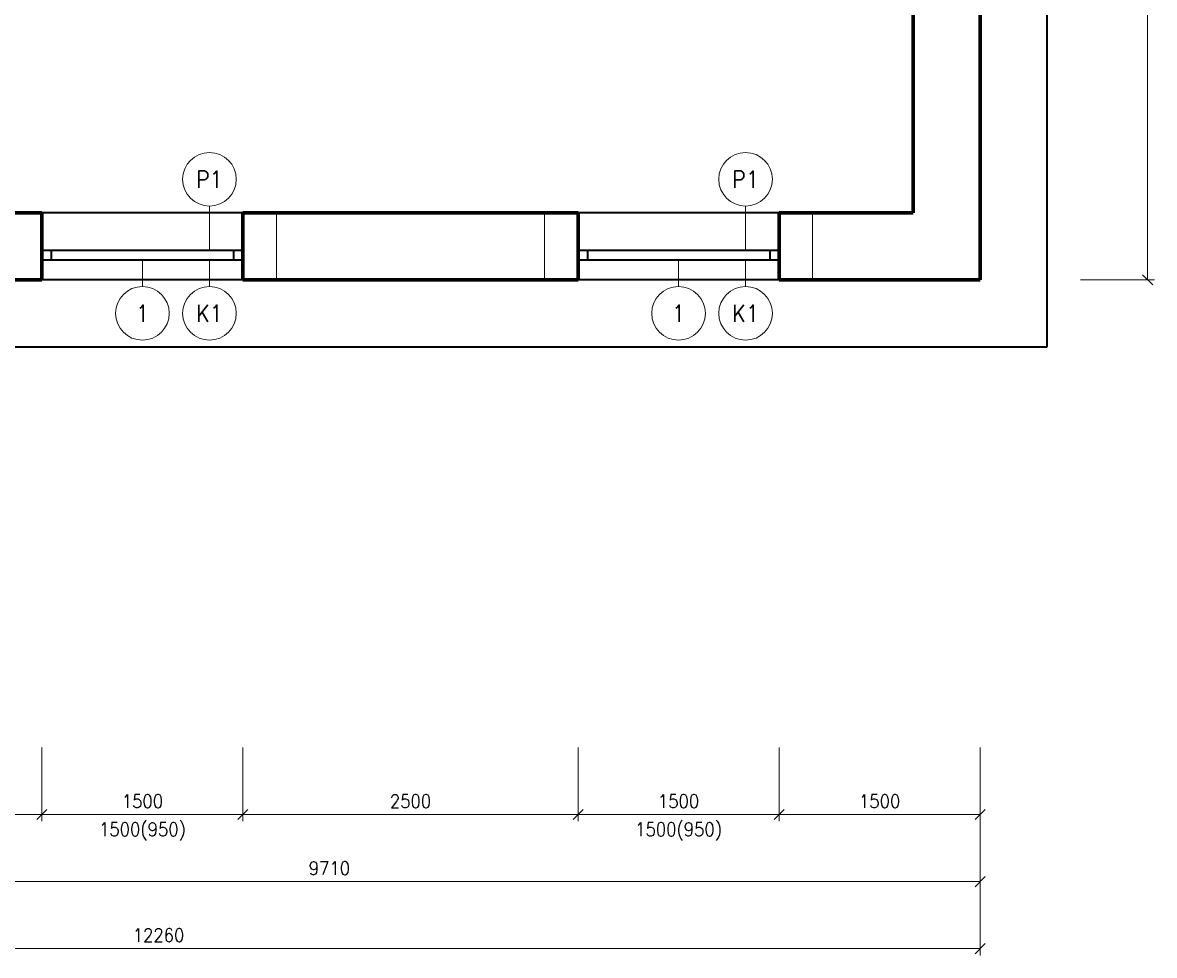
# Model space of a CAD drawing. Header units: inches. Extents: x 9237 to 46843, y 639 to 18394.
# Drawn here: x 16269 to 24713, y 639 to 7597 of the extents above; entities that cross this region are included whole.
import ezdxf

# ---------------------------------------------------------------- set-up
doc = ezdxf.new("R2010")
doc.units = ezdxf.units.IN
doc.header["$LTSCALE"] = 0.25
doc.header["$MEASUREMENT"] = 0
doc.linetypes.add('ACAD_ISO05W100', pattern=[33, 24, -3, 0, -3, 0, -3])
for name, color, linetype, lineweight in [('0.18', 51, 'Continuous', 18), ('0.25', 255, 'Continuous', 25), ('0.35', 6, 'Continuous', 35), ('0.7', 30, 'Continuous', 70)]:
    doc.layers.add(name, color=color, linetype=linetype, lineweight=lineweight)
doc.styles.add('MyTextStyle', font='romans.shx', dxfattribs={"width": 0.9})
doc.dimstyles.new('Standard SK ext', dxfattribs={"dimtxt": 100, "dimasz": 75, "dimexe": 50, "dimexo": 0, "dimgap": 50, "dimtad": 1, "dimdec": 0, "dimrnd": 5, "dimzin": 0, "dimdsep": 46, "dimtxsty": 'MyTextStyle', "dimblk": 'OBLIQUE', "dimcen": 0, "dimclrd": 51, "dimclre": 51, "dimadec": 0, "dimazin": 0, "dimtfac": 1, "dimtdec": 0, "dimtofl": 0, "dimtmove": 0, "dimatfit": 2, "dimfxl": 500, "dimfxlon": 1, "dimtolj": 1, "dimtzin": 0, "dimlwd": 18, "dimlwe": 18, "dimarcsym": 0})
doc.dimstyles.new('Standard SK int', dxfattribs={"dimtxt": 100, "dimasz": 75, "dimexe": 50, "dimexo": 0, "dimgap": 50, "dimtad": 1, "dimdec": 0, "dimrnd": 5, "dimzin": 0, "dimtxsty": 'MyTextStyle', "dimblk": 'OBLIQUE', "dimcen": 0, "dimclrd": 51, "dimclre": 51, "dimadec": 0, "dimazin": 1, "dimtm": 1e-09, "dimtfac": 1, "dimtdec": 0, "dimtofl": 0, "dimtmove": 0, "dimatfit": 2, "dimfxl": 50, "dimfxlon": 1, "dimtfill": 1, "dimtfillclr": 250, "dimtolj": 1, "dimtzin": 0, "dimlwd": 18, "dimlwe": 18, "dimarcsym": 0})

# ---------------------------------------------------------------- blocks, each defined once
blk = doc.blocks.new('_Oblique')
at = {"color": 0, "linetype": 'ByBlock', "lineweight": -2}
blk.add_line((-0.5, -0.5), (0.5, 0.5), dxfattribs=at)
blk = doc.blocks.new('*D41')
at = {"layer": '0.25', "color": 51, "linetype": 'Continuous', "lineweight": 18, "ltscale": 2, "transparency": 16777216}
for p, q in [((24163.1, 16478.6), (24713.1, 16478.6)), ((24663.1, 16478.6), (24663.1, 5678.6)), ((24163.1, 5678.6), (24713.1, 5678.6))]:
    blk.add_line(p, q, dxfattribs=at)
at = {"layer": 'Defpoints', "color": 0, "ltscale": 2, "transparency": 16777216}
for p in [(23413.1, 16478.6), (23413.1, 5678.6), (24663.1, 5678.6)]:
    blk.add_point(p, dxfattribs=at)
at = {"layer": '0.25', "color": 51, "lineweight": 18, "ltscale": 2, "transparency": 16777216, "xscale": 75, "yscale": 75, "zscale": 75}
for p, rotation in [((24663.1, 16478.6), 90), ((24663.1, 5678.6), 270)]:
    blk.add_blockref('_Oblique', p, dxfattribs=dict(at, rotation=rotation))
at = {"layer": '0.25', "color": 0, "ltscale": 2, "transparency": 16777216, "insert": (24563.1, 11078.6), "char_height": 100, "attachment_point": 5, "rotation": 90, "style": 'MyTextStyle'}
blk.add_mtext('\\A1;10800', dxfattribs=at)
blk = doc.blocks.new('*D42')
at = {"layer": '0.25', "color": 51, "linetype": 'Continuous', "lineweight": 18, "ltscale": 2, "transparency": 16777216}
for p, q in [((21913.1, 2188.6), (21913.1, 1638.6)), ((23413.1, 2188.6), (23413.1, 1638.6)), ((23413.1, 1688.6), (21913.1, 1688.6))]:
    blk.add_line(p, q, dxfattribs=at)
at = {"layer": 'Defpoints', "color": 0, "ltscale": 2, "transparency": 16777216}
for p in [(21913.1, 5678.6), (23413.1, 5178.6), (21913.1, 1688.6)]:
    blk.add_point(p, dxfattribs=at)
at = {"layer": '0.25', "color": 51, "lineweight": 18, "ltscale": 2, "transparency": 16777216, "xscale": 75, "yscale": 75, "zscale": 75, "rotation": 180}
blk.add_blockref('_Oblique', (21913.1, 1688.6), dxfattribs=at)
at = {"layer": '0.25', "color": 51, "lineweight": 18, "ltscale": 2, "transparency": 16777216, "xscale": 75, "yscale": 75, "zscale": 75}
blk.add_blockref('_Oblique', (23413.1, 1688.6), dxfattribs=at)
at = {"layer": '0.25', "color": 0, "ltscale": 2, "transparency": 16777216, "insert": (22663.1, 1788.6), "char_height": 100, "attachment_point": 5, "style": 'MyTextStyle'}
blk.add_mtext('\\A1;1500', dxfattribs=at)
blk = doc.blocks.new('*D43')
at = {"layer": '0.25', "color": 51, "linetype": 'Continuous', "lineweight": 18, "ltscale": 2, "transparency": 16777216}
for p, q in [((20413.1, 2188.6), (20413.1, 1638.6)), ((21913.1, 2188.6), (21913.1, 1638.6)), ((21913.1, 1688.6), (20413.1, 1688.6))]:
    blk.add_line(p, q, dxfattribs=at)
at = {"layer": 'Defpoints', "color": 0, "ltscale": 2, "transparency": 16777216}
for p in [(20413.1, 5678.6), (21913.1, 5678.6), (20413.1, 1688.6)]:
    blk.add_point(p, dxfattribs=at)
at = {"layer": '0.25', "color": 51, "lineweight": 18, "ltscale": 2, "transparency": 16777216, "xscale": 75, "yscale": 75, "zscale": 75, "rotation": 180}
blk.add_blockref('_Oblique', (20413.1, 1688.6), dxfattribs=at)
at = {"layer": '0.25', "color": 51, "lineweight": 18, "ltscale": 2, "transparency": 16777216, "xscale": 75, "yscale": 75, "zscale": 75}
blk.add_blockref('_Oblique', (21913.1, 1688.6), dxfattribs=at)
at = {"layer": '0.25', "color": 0, "ltscale": 2, "transparency": 16777216, "char_height": 100, "attachment_point": 5, "style": 'MyTextStyle'}
for s, insert in [('\\A1;1500', (21163.1, 1788.6)), ('\\A1;1500(950)', (21163.1, 1562.4))]:
    blk.add_mtext(s, dxfattribs=dict(at, insert=insert))
blk = doc.blocks.new('*D44')
at = {"layer": '0.25', "color": 51, "linetype": 'Continuous', "lineweight": 18, "ltscale": 2, "transparency": 16777216}
for p, q in [((17913.1, 2188.6), (17913.1, 1638.6)), ((20413.1, 2188.6), (20413.1, 1638.6)), ((20413.1, 1688.6), (17913.1, 1688.6))]:
    blk.add_line(p, q, dxfattribs=at)
at = {"layer": 'Defpoints', "color": 0, "ltscale": 2, "transparency": 16777216}
for p in [(17913.1, 5678.6), (20413.1, 5678.6), (17913.1, 1688.6)]:
    blk.add_point(p, dxfattribs=at)
at = {"layer": '0.25', "color": 51, "lineweight": 18, "ltscale": 2, "transparency": 16777216, "xscale": 75, "yscale": 75, "zscale": 75, "rotation": 180}
blk.add_blockref('_Oblique', (17913.1, 1688.6), dxfattribs=at)
at = {"layer": '0.25', "color": 51, "lineweight": 18, "ltscale": 2, "transparency": 16777216, "xscale": 75, "yscale": 75, "zscale": 75}
blk.add_blockref('_Oblique', (20413.1, 1688.6), dxfattribs=at)
at = {"layer": '0.25', "color": 0, "ltscale": 2, "transparency": 16777216, "insert": (19163.1, 1788.6), "char_height": 100, "attachment_point": 5, "style": 'MyTextStyle'}
blk.add_mtext('\\A1;2500', dxfattribs=at)
blk = doc.blocks.new('*D45')
at = {"layer": '0.25', "color": 51, "linetype": 'Continuous', "lineweight": 18, "ltscale": 2, "transparency": 16777216}
for p, q in [((16413.1, 2188.6), (16413.1, 1638.6)), ((17913.1, 2188.6), (17913.1, 1638.6)), ((17913.1, 1688.6), (16413.1, 1688.6))]:
    blk.add_line(p, q, dxfattribs=at)
at = {"layer": 'Defpoints', "color": 0, "ltscale": 2, "transparency": 16777216}
for p in [(16413.1, 5678.6), (17913.1, 5678.6), (16413.1, 1688.6)]:
    blk.add_point(p, dxfattribs=at)
at = {"layer": '0.25', "color": 51, "lineweight": 18, "ltscale": 2, "transparency": 16777216, "xscale": 75, "yscale": 75, "zscale": 75, "rotation": 180}
blk.add_blockref('_Oblique', (16413.1, 1688.6), dxfattribs=at)
at = {"layer": '0.25', "color": 51, "lineweight": 18, "ltscale": 2, "transparency": 16777216, "xscale": 75, "yscale": 75, "zscale": 75}
blk.add_blockref('_Oblique', (17913.1, 1688.6), dxfattribs=at)
at = {"layer": '0.25', "color": 0, "ltscale": 2, "transparency": 16777216, "char_height": 100, "attachment_point": 5, "style": 'MyTextStyle'}
for s, insert in [('\\A1;1500', (17163.1, 1788.6)), ('\\A1;1500(950)', (17163.1, 1562.4))]:
    blk.add_mtext(s, dxfattribs=dict(at, insert=insert))
blk = doc.blocks.new('*D46')
at = {"layer": '0.25', "color": 51, "linetype": 'Continuous', "lineweight": 18, "ltscale": 2, "transparency": 16777216}
for p, q in [((13553.1, 2188.6), (13553.1, 1638.6)), ((16413.1, 2188.6), (16413.1, 1638.6)), ((16413.1, 1688.6), (13553.1, 1688.6))]:
    blk.add_line(p, q, dxfattribs=at)
at = {"layer": 'Defpoints', "color": 0, "ltscale": 2, "transparency": 16777216}
for p in [(13553.1, 5678.6), (16413.1, 5678.6), (13553.1, 1688.6)]:
    blk.add_point(p, dxfattribs=at)
at = {"layer": '0.25', "color": 51, "lineweight": 18, "ltscale": 2, "transparency": 16777216, "xscale": 75, "yscale": 75, "zscale": 75, "rotation": 180}
blk.add_blockref('_Oblique', (13553.1, 1688.6), dxfattribs=at)
at = {"layer": '0.25', "color": 51, "lineweight": 18, "ltscale": 2, "transparency": 16777216, "xscale": 75, "yscale": 75, "zscale": 75}
blk.add_blockref('_Oblique', (16413.1, 1688.6), dxfattribs=at)
at = {"layer": '0.25', "color": 0, "ltscale": 2, "transparency": 16777216, "insert": (14983.1, 1788.6), "char_height": 100, "attachment_point": 5, "style": 'MyTextStyle'}
blk.add_mtext('\\A1;2860', dxfattribs=at)
blk = doc.blocks.new('*D49')
at = {"layer": '0.25', "color": 51, "linetype": 'Continuous', "lineweight": 18, "ltscale": 2, "transparency": 16777216}
for p, q in [((13703.1, 1688.6), (13703.1, 1138.6)), ((23413.1, 1688.6), (23413.1, 1138.6)), ((23413.1, 1188.6), (13703.1, 1188.6))]:
    blk.add_line(p, q, dxfattribs=at)
at = {"layer": 'Defpoints', "color": 0, "ltscale": 2, "transparency": 16777216}
for p in [(23413.1, 5678.6), (13703.1, 2438.6), (13703.1, 1188.6)]:
    blk.add_point(p, dxfattribs=at)
at = {"layer": '0.25', "color": 51, "lineweight": 18, "ltscale": 2, "transparency": 16777216, "xscale": 75, "yscale": 75, "zscale": 75, "rotation": 180}
blk.add_blockref('_Oblique', (13703.1, 1188.6), dxfattribs=at)
at = {"layer": '0.25', "color": 51, "lineweight": 18, "ltscale": 2, "transparency": 16777216, "xscale": 75, "yscale": 75, "zscale": 75}
blk.add_blockref('_Oblique', (23413.1, 1188.6), dxfattribs=at)
at = {"layer": '0.25', "color": 0, "ltscale": 2, "transparency": 16777216, "insert": (18558.1, 1288.6), "char_height": 100, "attachment_point": 5, "style": 'MyTextStyle'}
blk.add_mtext('\\A1;9710', dxfattribs=at)
blk = doc.blocks.new('*D52')
at = {"layer": '0.25', "color": 51, "linetype": 'Continuous', "lineweight": 18, "ltscale": 2, "transparency": 16777216}
for p, q in [((11153.1, 1188.6), (11153.1, 638.6)), ((23413.1, 1188.6), (23413.1, 638.6)), ((11153.1, 688.6), (23413.1, 688.6))]:
    blk.add_line(p, q, dxfattribs=at)
at = {"layer": 'Defpoints', "color": 0, "ltscale": 2, "transparency": 16777216}
for p in [(11153.1, 5678.6), (23413.1, 5678.6), (23413.1, 688.6)]:
    blk.add_point(p, dxfattribs=at)
at = {"layer": '0.25', "color": 51, "lineweight": 18, "ltscale": 2, "transparency": 16777216, "xscale": 75, "yscale": 75, "zscale": 75, "rotation": 180}
blk.add_blockref('_Oblique', (11153.1, 688.6), dxfattribs=at)
at = {"layer": '0.25', "color": 51, "lineweight": 18, "ltscale": 2, "transparency": 16777216, "xscale": 75, "yscale": 75, "zscale": 75}
blk.add_blockref('_Oblique', (23413.1, 688.6), dxfattribs=at)
at = {"layer": '0.25', "color": 0, "ltscale": 2, "transparency": 16777216, "insert": (17283.1, 788.6), "char_height": 100, "attachment_point": 5, "style": 'MyTextStyle'}
blk.add_mtext('\\A1;12260', dxfattribs=at)
blk = doc.blocks.new('*D78')
at = {"layer": '0.25', "color": 51, "linetype": 'Continuous', "lineweight": 18, "ltscale": 2, "transparency": 16777216}
for p, q in [((23413.1, 9305.2), (23413.1, 9205.2)), ((23913.1, 9205.2), (23913.1, 9305.2)), ((23413.1, 9255.2), (23913.1, 9255.2))]:
    blk.add_line(p, q, dxfattribs=at)
at = {"layer": 'Defpoints', "color": 0, "ltscale": 2, "transparency": 16777216}
for p in [(23413.1, 16478.6), (23913.1, 9255.2), (23913.1, 5178.6)]:
    blk.add_point(p, dxfattribs=at)
at = {"layer": '0.25', "color": 51, "lineweight": 18, "ltscale": 2, "transparency": 16777216, "xscale": 75, "yscale": 75, "zscale": 75, "rotation": 180}
blk.add_blockref('_Oblique', (23413.1, 9255.2), dxfattribs=at)
at = {"layer": '0.25', "color": 51, "lineweight": 18, "ltscale": 2, "transparency": 16777216, "xscale": 75, "yscale": 75, "zscale": 75}
blk.add_blockref('_Oblique', (23913.1, 9255.2), dxfattribs=at)
at = {"layer": '0.25', "color": 0, "ltscale": 2, "transparency": 16777216, "insert": (23663.1, 9355.2), "char_height": 100, "attachment_point": 5, "style": 'MyTextStyle', "bg_fill": 3, "box_fill_scale": 1.25, "bg_fill_color": 256, "bg_fill_true_color": 13158600, "bg_fill_transparency": 0}
blk.add_mtext('\\A1;500', dxfattribs=at)

msp = doc.modelspace()

# ---------------------------------------------------------------- linework, layer by layer
at = {"layer": '0.18', "ltscale": 2}
for p, q in [((17663.1, 5898.6), (17663.1, 6228.6)), ((21663.1, 5898.6), (21663.1, 6228.6)), ((17163.1, 5828.6), (17163.1, 5628.6)), ((17663.1, 5828.6), (17663.1, 5628.6)), ((21163.1, 5828.6), (21163.1, 5628.6)), ((21663.1, 5828.6), (21663.1, 5628.6))]:
    msp.add_line(p, q, dxfattribs=at)
at = {"layer": '0.18', "linetype": 'ACAD_ISO05W100'}
for p, q in [((18163.1, 6178.6), (18163.1, 5678.6)), ((20163.1, 6178.6), (20163.1, 5678.6)), ((22163.1, 6178.6), (22163.1, 5678.6))]:
    msp.add_line(p, q, dxfattribs=at)
at = {"layer": '0.18', "ltscale": 2}
for centre in [(17663.1, 6428.6), (21663.1, 6428.6), (17163.1, 5428.6), (17663.1, 5428.6), (21163.1, 5428.6), (21663.1, 5428.6)]:
    msp.add_circle(centre, 200, dxfattribs=at)
at = {"layer": '0.35'}
for p, q in [((23913.1, 5178.6), (23913.1, 16978.6)), ((17913.1, 6178.6), (16413.1, 6178.6)), ((21913.1, 6178.6), (20413.1, 6178.6)), ((16413.1, 5898.6), (17913.1, 5898.6)), ((16413.1, 5828.6), (17913.1, 5828.6)), ((16483.1, 5898.6), (16483.1, 5828.6)), ((17843.1, 5898.6), (17843.1, 5828.6)), ((20413.1, 5898.6), (21913.1, 5898.6)), ((20413.1, 5828.6), (21913.1, 5828.6)), ((20483.1, 5898.6), (20483.1, 5828.6)), ((21843.1, 5898.6), (21843.1, 5828.6)), ((17913.1, 5678.6), (16413.1, 5678.6)), ((21913.1, 5678.6), (20413.1, 5678.6)), ((13753.1, 5178.6), (23913.1, 5178.6))]:
    msp.add_line(p, q, dxfattribs=at)
at = {"layer": '0.7'}
for p, q in [((23413.1, 5678.6), (23413.1, 16478.6)), ((22913.1, 6178.6), (22913.1, 11803.6)), ((14753.1, 6178.6), (16413.1, 6178.6)), ((16413.1, 5678.6), (16413.1, 6178.6)), ((17913.1, 5678.6), (17913.1, 6178.6)), ((17913.1, 6178.6), (20413.1, 6178.6)), ((20413.1, 5678.6), (20413.1, 6178.6)), ((21913.1, 5678.6), (21913.1, 6178.6)), ((21913.1, 6178.6), (22913.1, 6178.6)), ((13553.1, 5678.6), (16413.1, 5678.6)), ((17913.1, 5678.6), (20413.1, 5678.6)), ((21913.1, 5678.6), (23413.1, 5678.6))]:
    msp.add_line(p, q, dxfattribs=at)

# ---------------------------------------------------------------- texts
at = {"layer": '0.25', "ltscale": 2, "char_height": 125, "attachment_point": 5, "style": 'MyTextStyle'}
for s, insert in [('{\\Fromans|c238;P1}', (17663.1, 6428.6)), ('{\\Fromans|c238;P1}', (21663.1, 6428.6)), ('{\\Fromans|c238;1}', (17163.1, 5428.6)), ('{\\Fromans|c238;K1}', (17663.1, 5428.6)), ('{\\Fromans|c238;1}', (21163.1, 5428.6)), ('{\\Fromans|c238;K1}', (21663.1, 5428.6))]:
    msp.add_mtext_dynamic_manual_height_columns(s, width=100, gutter_width=500, heights=[0], dxfattribs=dict(at, insert=insert))

# ---------------------------------------------------------------- dimensions: what is measured, and where the dimension line sits
at = {"layer": '0.25', "ltscale": 2}
dim = msp.add_linear_dim(base=(24663.1, 5678.6), p1=(23413.1, 16478.6), p2=(23413.1, 5678.6), angle=90, dimstyle='Standard SK ext', override={"dimtmove": 1}, dxfattribs=at)
dim.commit()
dim.dimension.update_dxf_attribs({"geometry": '*D41', "text_midpoint": (24563.1, 11078.6)})
dim = msp.add_linear_dim(base=(23413.1, 688.6), p1=(11153.1, 5678.6), p2=(23413.1, 5678.6), dimstyle='Standard SK ext', dxfattribs=at)
dim.commit()
dim.dimension.update_dxf_attribs({"geometry": '*D52', "text_midpoint": (17283.1, 788.6)})
for base, p1, p2, picture, middle in [((13553.1, 1688.6), (16413.1, 5678.6), (13553.1, 5678.6), '*D46', (14983.1, 1788.6)), ((13703.1, 1188.6), (23413.1, 5678.6), (13703.1, 2438.6), '*D49', (18558.1, 1288.6)), ((17913.1, 1688.6), (20413.1, 5678.6), (17913.1, 5678.6), '*D44', (19163.1, 1788.6)), ((21913.1, 1688.6), (23413.1, 5178.6), (21913.1, 5678.6), '*D42', (22663.1, 1788.6))]:
    dim = msp.add_linear_dim(base=base, p1=p1, p2=p2, dimstyle='Standard SK ext', override={"dimtmove": 1}, dxfattribs=at)
    dim.commit()
    dim.dimension.update_dxf_attribs({"geometry": picture, "text_midpoint": middle})
for base, p1, p2, picture, middle in [((16413.1, 1688.6), (17913.1, 5678.6), (16413.1, 5678.6), '*D45', (17163.1, 1688.6)), ((20413.1, 1688.6), (21913.1, 5678.6), (20413.1, 5678.6), '*D43', (21163.1, 1688.6))]:
    dim = msp.add_linear_dim(base=base, p1=p1, p2=p2, text='<>\\X1500(950)', dimstyle='Standard SK ext', override={"dimtmove": 1}, dxfattribs=at)
    dim.commit()
    dim.dimension.update_dxf_attribs({"geometry": picture, "text_midpoint": middle})

# ---------------------------------------------------------------- next in the draw order: dimensions: what is measured, and where the dimension line sits
dim = msp.add_linear_dim(base=(23913.1, 9255.2), p1=(23413.1, 16478.6), p2=(23913.1, 5178.6), dimstyle='Standard SK int', override={"dimtmove": 1}, dxfattribs=at)
dim.commit()
dim.dimension.update_dxf_attribs({"geometry": '*D78', "text_midpoint": (23663.1, 9355.2)})

doc.saveas('drawing.dxf')
